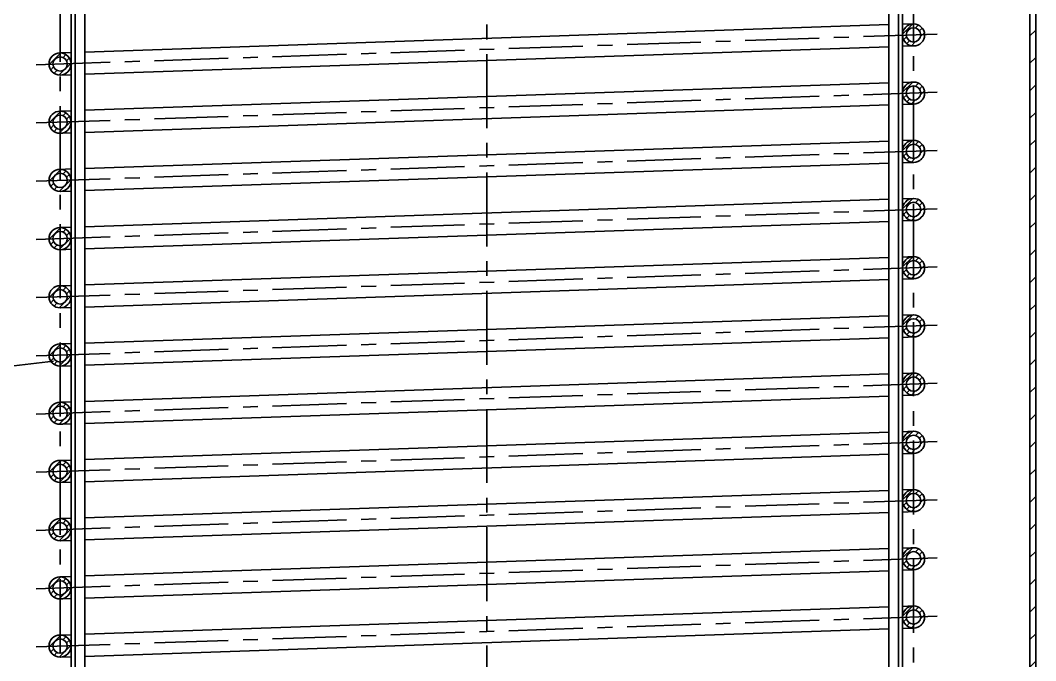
# Model space of a CAD drawing. Extents: x 104028 to 129789, y -4623 to 7992.
# Drawn here: x 113071 to 115689, y 2836 to 4486 of the extents above; entities that cross this region are included whole.
import ezdxf

# ---------------------------------------------------------------- set-up
doc = ezdxf.new("R2010")
doc.units = 0
doc.header["$LTSCALE"] = 3
doc.header["$MEASUREMENT"] = 0
doc.linetypes.add('CENTER', pattern=[50.8, 31.75, -6.35, 6.35, -6.35])
doc.layers.get('0').update_dxf_attribs({"linetype": 'CONTINUOUS'})
doc.layers.get('DEFPOINTS').update_dxf_attribs({"linetype": 'CONTINUOUS'})
doc.layers.add('LAYERAXIS', color=1, linetype='CENTER')
doc.layers.add('MAINLINE', color=3, linetype='CONTINUOUS')
doc.styles.add('HZ', font='isocp.shx', dxfattribs={"width": 0.85, "bigfont": 'hztxt.shx'})
doc.dimstyles.new('DWX', dxfattribs={"dimscale": 0, "dimtxt": 45, "dimasz": 45, "dimexe": 18, "dimexo": 0.625, "dimgap": 15, "dimtad": 1, "dimdec": 0, "dimdsep": 46, "dimtxsty": 'HZ', "dimcen": 0, "dimadec": 0, "dimazin": 0, "dimtfac": 1, "dimtdec": 0, "dimtmove": 2, "dimatfit": 3, "dimfxl": 0, "dimtolj": 1, "dimtzin": 0, "dimarcsym": 0})
pattern_1 = [(45, (-5.232, -694.904), (-8.8388348, 8.8388348), [])]
pattern_2 = [(45, (-5.232, -544.904), (-8.8388348, 8.8388348), [])]
pattern_3 = [(45, (-5.232, -394.904), (-8.8388348, 8.8388348), [])]
pattern_4 = [(45, (-5.232, -244.904), (-8.8388348, 8.8388348), [])]
pattern_5 = [(45, (-5.232, -94.904), (-8.8388348, 8.8388348), [])]
pattern_6 = [(45, (-5.232, 55.096), (-8.8388348, 8.8388348), [])]
pattern_7 = [(45, (-5.232, 205.096), (-8.8388348, 8.8388348), [])]
pattern_8 = [(45, (-5.232, 355.096), (-8.8388348, 8.8388348), [])]
pattern_9 = [(45, (-5.232, 505.096), (-8.8388348, 8.8388348), [])]
pattern_10 = [(45, (-5.232, 655.096), (-8.8388348, 8.8388348), [])]
pattern_11 = [(45, (-5.232, 805.096), (-8.8388348, 8.8388348), [])]

# ---------------------------------------------------------------- blocks, each defined once
blk = doc.blocks.new('*D53')
at = {"color": 0, "lineweight": -2}
for p, q in [((113415.9, 6867.5), (112333.6, 6867.5)), ((112351.6, 6822.5), (112351.6, 1012.8)), ((112493.9, 967.8), (112333.6, 967.8))]:
    blk.add_line(p, q, dxfattribs=at)
at = {"color": 0}
for points in [[(112344.1, 6822.5), (112359.1, 6822.5), (112351.6, 6867.5)], [(112344.1, 1012.8), (112359.1, 1012.8), (112351.6, 967.8)]]:
    blk.add_solid(points, dxfattribs=at)
at = {"layer": 'DEFPOINTS', "color": 0}
for p in [(113416.6, 6867.5), (112351.6, 967.8), (112494.5, 967.8)]:
    blk.add_point(p, dxfattribs=at)
at = {"color": 0, "insert": (112314.1, 3917.7), "char_height": 45, "attachment_point": 5, "rotation": 90, "style": 'HZ'}
blk.add_mtext('\\A1;～5900', dxfattribs=at)

msp = doc.modelspace()

# ---------------------------------------------------------------- hatches: boundary and pattern name
h = msp.add_hatch()
h.set_pattern_fill('LINE', color=256, scale=400, angle=45, style=0)
h.paths.add_polyline_path([(115688.6, 5769.7), (115673.6, 5769.7), (115673.6, 2522.7), (115688.6, 2522.7)])
h = msp.add_hatch()
h.set_pattern_fill('LINE', color=256, scale=100, angle=45, style=0)
h.set_pattern_definition(pattern_11)
h.paths.add_polyline_path([(115373.6, 4466.7), (115373.6, 4476.7, 0.414214), (115345.1, 4448.2, 0.00852), (115345.1, 4447.2), (115355.1, 4447.5, -0.00852), (115355.1, 4448.2, -0.414214)])
h.paths.add_polyline_path([(115373.6, 4476.7), (115373.6, 4466.7, -0.404267), (115392.1, 4448.8), (115402.1, 4449.1, 0.404267)])
h.paths.add_polyline_path([(115402.1, 4448.2, 0.00852), (115402.1, 4449.1), (115392.1, 4448.8, -0.00852), (115392.1, 4448.2, -0.414214), (115373.6, 4429.7), (115373.6, 4419.7, 0.414214)])
h.paths.add_polyline_path([(115355.1, 4447.5), (115345.1, 4447.2, 0.404267), (115373.6, 4419.7), (115373.6, 4429.7, -0.404267)])
h = msp.add_hatch()
h.set_pattern_fill('LINE', color=256, scale=100, angle=45, style=0)
h.set_pattern_definition(pattern_11)
h.paths.add_polyline_path([(113173.6, 4401.7, 0.414214), (113145.1, 4373.2, 0.00852), (113145.1, 4372.2), (113155.1, 4372.5, -0.00852), (113155.1, 4373.2, -0.414214), (113173.6, 4391.7)])
h.paths.add_polyline_path([(113173.6, 4401.7), (113173.6, 4391.7, -0.404267), (113192.1, 4373.8), (113202.1, 4374.1, 0.404267)])
h.paths.add_polyline_path([(113202.1, 4373.2, 0.00852), (113202.1, 4374.1), (113192.1, 4373.8, -0.00852), (113192.1, 4373.2, -0.414214), (113173.6, 4354.7), (113173.6, 4344.7, 0.414214)])
h.paths.add_polyline_path([(113173.6, 4354.7, -0.404267), (113155.1, 4372.5), (113145.1, 4372.2, 0.404267), (113173.6, 4344.7)])
h = msp.add_hatch()
h.set_pattern_fill('LINE', color=256, scale=100, angle=45, style=0)
h.set_pattern_definition(pattern_10)
h.paths.add_polyline_path([(115373.6, 4316.7), (115373.6, 4326.7, 0.414214), (115345.1, 4298.2, 0.00852), (115345.1, 4297.2), (115355.1, 4297.5, -0.00852), (115355.1, 4298.2, -0.414214)])
h.paths.add_polyline_path([(115373.6, 4326.7), (115373.6, 4316.7, -0.404267), (115392.1, 4298.8), (115402.1, 4299.1, 0.404267)])
h.paths.add_polyline_path([(115402.1, 4298.2, 0.00852), (115402.1, 4299.1), (115392.1, 4298.8, -0.00852), (115392.1, 4298.2, -0.414214), (115373.6, 4279.7), (115373.6, 4269.7, 0.414214)])
h.paths.add_polyline_path([(115355.1, 4297.5), (115345.1, 4297.2, 0.404267), (115373.6, 4269.7), (115373.6, 4279.7, -0.404267)])
h = msp.add_hatch()
h.set_pattern_fill('LINE', color=256, scale=100, angle=45, style=0)
h.set_pattern_definition(pattern_10)
h.paths.add_polyline_path([(113173.6, 4251.7, 0.414214), (113145.1, 4223.2, 0.00852), (113145.1, 4222.2), (113155.1, 4222.5, -0.00852), (113155.1, 4223.2, -0.414214), (113173.6, 4241.7)])
h.paths.add_polyline_path([(113173.6, 4251.7), (113173.6, 4241.7, -0.404267), (113192.1, 4223.8), (113202.1, 4224.1, 0.404267)])
h.paths.add_polyline_path([(113202.1, 4223.2, 0.00852), (113202.1, 4224.1), (113192.1, 4223.8, -0.00852), (113192.1, 4223.2, -0.414214), (113173.6, 4204.7), (113173.6, 4194.7, 0.414214)])
h.paths.add_polyline_path([(113173.6, 4204.7, -0.404267), (113155.1, 4222.5), (113145.1, 4222.2, 0.404267), (113173.6, 4194.7)])
h = msp.add_hatch()
h.set_pattern_fill('LINE', color=256, scale=100, angle=45, style=0)
h.set_pattern_definition(pattern_9)
h.paths.add_polyline_path([(115373.6, 4166.7), (115373.6, 4176.7, 0.414214), (115345.1, 4148.2, 0.00852), (115345.1, 4147.2), (115355.1, 4147.5, -0.00852), (115355.1, 4148.2, -0.414214)])
h.paths.add_polyline_path([(115373.6, 4176.7), (115373.6, 4166.7, -0.404267), (115392.1, 4148.8), (115402.1, 4149.1, 0.404267)])
h.paths.add_polyline_path([(115402.1, 4148.2, 0.00852), (115402.1, 4149.1), (115392.1, 4148.8, -0.00852), (115392.1, 4148.2, -0.414214), (115373.6, 4129.7), (115373.6, 4119.7, 0.414214)])
h.paths.add_polyline_path([(115355.1, 4147.5), (115345.1, 4147.2, 0.404267), (115373.6, 4119.7), (115373.6, 4129.7, -0.404267)])
h = msp.add_hatch()
h.set_pattern_fill('LINE', color=256, scale=100, angle=45, style=0)
h.set_pattern_definition(pattern_9)
h.paths.add_polyline_path([(113173.6, 4101.7, 0.414214), (113145.1, 4073.2, 0.00852), (113145.1, 4072.2), (113155.1, 4072.5, -0.00852), (113155.1, 4073.2, -0.414214), (113173.6, 4091.7)])
h.paths.add_polyline_path([(113173.6, 4101.7), (113173.6, 4091.7, -0.404267), (113192.1, 4073.8), (113202.1, 4074.1, 0.404267)])
h.paths.add_polyline_path([(113202.1, 4073.2, 0.00852), (113202.1, 4074.1), (113192.1, 4073.8, -0.00852), (113192.1, 4073.2, -0.414214), (113173.6, 4054.7), (113173.6, 4044.7, 0.414214)])
h.paths.add_polyline_path([(113173.6, 4054.7, -0.404267), (113155.1, 4072.5), (113145.1, 4072.2, 0.404267), (113173.6, 4044.7)])
h = msp.add_hatch()
h.set_pattern_fill('LINE', color=256, scale=100, angle=45, style=0)
h.set_pattern_definition(pattern_8)
h.paths.add_polyline_path([(115373.6, 4016.7), (115373.6, 4026.7, 0.414214), (115345.1, 3998.2, 0.00852), (115345.1, 3997.2), (115355.1, 3997.5, -0.00852), (115355.1, 3998.2, -0.414214)])
h.paths.add_polyline_path([(115373.6, 4026.7), (115373.6, 4016.7, -0.404267), (115392.1, 3998.8), (115402.1, 3999.1, 0.404267)])
h.paths.add_polyline_path([(115402.1, 3998.2, 0.00852), (115402.1, 3999.1), (115392.1, 3998.8, -0.00852), (115392.1, 3998.2, -0.414214), (115373.6, 3979.7), (115373.6, 3969.7, 0.414214)])
h.paths.add_polyline_path([(115355.1, 3997.5), (115345.1, 3997.2, 0.404267), (115373.6, 3969.7), (115373.6, 3979.7, -0.404267)])
h = msp.add_hatch()
h.set_pattern_fill('LINE', color=256, scale=100, angle=45, style=0)
h.set_pattern_definition(pattern_8)
h.paths.add_polyline_path([(113173.6, 3951.7, 0.414214), (113145.1, 3923.2, 0.00852), (113145.1, 3922.2), (113155.1, 3922.5, -0.00852), (113155.1, 3923.2, -0.414214), (113173.6, 3941.7)])
h.paths.add_polyline_path([(113173.6, 3951.7), (113173.6, 3941.7, -0.404267), (113192.1, 3923.8), (113202.1, 3924.1, 0.404267)])
h.paths.add_polyline_path([(113202.1, 3923.2, 0.00852), (113202.1, 3924.1), (113192.1, 3923.8, -0.00852), (113192.1, 3923.2, -0.414214), (113173.6, 3904.7), (113173.6, 3894.7, 0.414214)])
h.paths.add_polyline_path([(113173.6, 3904.7, -0.404267), (113155.1, 3922.5), (113145.1, 3922.2, 0.404267), (113173.6, 3894.7)])
h = msp.add_hatch()
h.set_pattern_fill('LINE', color=256, scale=100, angle=45, style=0)
h.set_pattern_definition(pattern_7)
h.paths.add_polyline_path([(115373.6, 3866.7), (115373.6, 3876.7, 0.414214), (115345.1, 3848.2, 0.00852), (115345.1, 3847.2), (115355.1, 3847.5, -0.00852), (115355.1, 3848.2, -0.414214)])
h.paths.add_polyline_path([(115373.6, 3876.7), (115373.6, 3866.7, -0.404267), (115392.1, 3848.8), (115402.1, 3849.1, 0.404267)])
h.paths.add_polyline_path([(115402.1, 3848.2, 0.00852), (115402.1, 3849.1), (115392.1, 3848.8, -0.00852), (115392.1, 3848.2, -0.414214), (115373.6, 3829.7), (115373.6, 3819.7, 0.414214)])
h.paths.add_polyline_path([(115355.1, 3847.5), (115345.1, 3847.2, 0.404267), (115373.6, 3819.7), (115373.6, 3829.7, -0.404267)])
h = msp.add_hatch()
h.set_pattern_fill('LINE', color=256, scale=100, angle=45, style=0)
h.set_pattern_definition(pattern_7)
h.paths.add_polyline_path([(113173.6, 3801.7, 0.414214), (113145.1, 3773.2, 0.00852), (113145.1, 3772.2), (113155.1, 3772.5, -0.00852), (113155.1, 3773.2, -0.414214), (113173.6, 3791.7)])
h.paths.add_polyline_path([(113173.6, 3801.7), (113173.6, 3791.7, -0.404267), (113192.1, 3773.8), (113202.1, 3774.1, 0.404267)])
h.paths.add_polyline_path([(113202.1, 3773.2, 0.00852), (113202.1, 3774.1), (113192.1, 3773.8, -0.00852), (113192.1, 3773.2, -0.414214), (113173.6, 3754.7), (113173.6, 3744.7, 0.414214)])
h.paths.add_polyline_path([(113173.6, 3754.7, -0.404267), (113155.1, 3772.5), (113145.1, 3772.2, 0.404267), (113173.6, 3744.7)])
h = msp.add_hatch()
h.set_pattern_fill('LINE', color=256, scale=100, angle=45, style=0)
h.set_pattern_definition(pattern_6)
h.paths.add_polyline_path([(115373.6, 3716.7), (115373.6, 3726.7, 0.414214), (115345.1, 3698.2, 0.00852), (115345.1, 3697.2), (115355.1, 3697.5, -0.00852), (115355.1, 3698.2, -0.414214)])
h.paths.add_polyline_path([(115373.6, 3726.7), (115373.6, 3716.7, -0.404267), (115392.1, 3698.8), (115402.1, 3699.1, 0.404267)])
h.paths.add_polyline_path([(115402.1, 3698.2, 0.00852), (115402.1, 3699.1), (115392.1, 3698.8, -0.00852), (115392.1, 3698.2, -0.414214), (115373.6, 3679.7), (115373.6, 3669.7, 0.414214)])
h.paths.add_polyline_path([(115355.1, 3697.5), (115345.1, 3697.2, 0.404267), (115373.6, 3669.7), (115373.6, 3679.7, -0.404267)])
h = msp.add_hatch()
h.set_pattern_fill('LINE', color=256, scale=100, angle=45, style=0)
h.set_pattern_definition(pattern_6)
h.paths.add_polyline_path([(113173.6, 3651.7, 0.414214), (113145.1, 3623.2, 0.00852), (113145.1, 3622.2), (113155.1, 3622.5, -0.00852), (113155.1, 3623.2, -0.414214), (113173.6, 3641.7)])
h.paths.add_polyline_path([(113173.6, 3651.7), (113173.6, 3641.7, -0.404267), (113192.1, 3623.8), (113202.1, 3624.1, 0.404267)])
h.paths.add_polyline_path([(113202.1, 3623.2, 0.00852), (113202.1, 3624.1), (113192.1, 3623.8, -0.00852), (113192.1, 3623.2, -0.414214), (113173.6, 3604.7), (113173.6, 3594.7, 0.414214)])
h.paths.add_polyline_path([(113173.6, 3604.7, -0.404267), (113155.1, 3622.5), (113145.1, 3622.2, 0.404267), (113173.6, 3594.7)])
h = msp.add_hatch()
h.set_pattern_fill('LINE', color=256, scale=100, angle=45, style=0)
h.set_pattern_definition(pattern_5)
h.paths.add_polyline_path([(115373.6, 3566.7), (115373.6, 3576.7, 0.414214), (115345.1, 3548.2, 0.00852), (115345.1, 3547.2), (115355.1, 3547.5, -0.00852), (115355.1, 3548.2, -0.414214)])
h.paths.add_polyline_path([(115373.6, 3576.7), (115373.6, 3566.7, -0.404267), (115392.1, 3548.8), (115402.1, 3549.1, 0.404267)])
h.paths.add_polyline_path([(115402.1, 3548.2, 0.00852), (115402.1, 3549.1), (115392.1, 3548.8, -0.00852), (115392.1, 3548.2, -0.414214), (115373.6, 3529.7), (115373.6, 3519.7, 0.414214)])
h.paths.add_polyline_path([(115355.1, 3547.5), (115345.1, 3547.2, 0.404267), (115373.6, 3519.7), (115373.6, 3529.7, -0.404267)])
h = msp.add_hatch()
h.set_pattern_fill('LINE', color=256, scale=100, angle=45, style=0)
h.set_pattern_definition(pattern_5)
h.paths.add_polyline_path([(113173.6, 3501.7, 0.414214), (113145.1, 3473.2, 0.00852), (113145.1, 3472.2), (113155.1, 3472.5, -0.00852), (113155.1, 3473.2, -0.414214), (113173.6, 3491.7)])
h.paths.add_polyline_path([(113173.6, 3501.7), (113173.6, 3491.7, -0.404267), (113192.1, 3473.8), (113202.1, 3474.1, 0.404267)])
h.paths.add_polyline_path([(113202.1, 3473.2, 0.00852), (113202.1, 3474.1), (113192.1, 3473.8, -0.00852), (113192.1, 3473.2, -0.414214), (113173.6, 3454.7), (113173.6, 3444.7, 0.414214)])
h.paths.add_polyline_path([(113173.6, 3454.7, -0.404267), (113155.1, 3472.5), (113145.1, 3472.2, 0.404267), (113173.6, 3444.7)])
h = msp.add_hatch()
h.set_pattern_fill('LINE', color=256, scale=100, angle=45, style=0)
h.set_pattern_definition(pattern_4)
h.paths.add_polyline_path([(115373.6, 3416.7), (115373.6, 3426.7, 0.414214), (115345.1, 3398.2, 0.00852), (115345.1, 3397.2), (115355.1, 3397.5, -0.00852), (115355.1, 3398.2, -0.414214)])
h.paths.add_polyline_path([(115373.6, 3426.7), (115373.6, 3416.7, -0.404267), (115392.1, 3398.8), (115402.1, 3399.1, 0.404267)])
h.paths.add_polyline_path([(115402.1, 3398.2, 0.00852), (115402.1, 3399.1), (115392.1, 3398.8, -0.00852), (115392.1, 3398.2, -0.414214), (115373.6, 3379.7), (115373.6, 3369.7, 0.414214)])
h.paths.add_polyline_path([(115355.1, 3397.5), (115345.1, 3397.2, 0.404267), (115373.6, 3369.7), (115373.6, 3379.7, -0.404267)])
h = msp.add_hatch()
h.set_pattern_fill('LINE', color=256, scale=100, angle=45, style=0)
h.set_pattern_definition(pattern_4)
h.paths.add_polyline_path([(113173.6, 3351.7, 0.414214), (113145.1, 3323.2, 0.00852), (113145.1, 3322.2), (113155.1, 3322.5, -0.00852), (113155.1, 3323.2, -0.414214), (113173.6, 3341.7)])
h.paths.add_polyline_path([(113173.6, 3351.7), (113173.6, 3341.7, -0.404267), (113192.1, 3323.8), (113202.1, 3324.1, 0.404267)])
h.paths.add_polyline_path([(113202.1, 3323.2, 0.00852), (113202.1, 3324.1), (113192.1, 3323.8, -0.00852), (113192.1, 3323.2, -0.414214), (113173.6, 3304.7), (113173.6, 3294.7, 0.414214)])
h.paths.add_polyline_path([(113173.6, 3304.7, -0.404267), (113155.1, 3322.5), (113145.1, 3322.2, 0.404267), (113173.6, 3294.7)])
h = msp.add_hatch()
h.set_pattern_fill('LINE', color=256, scale=100, angle=45, style=0)
h.set_pattern_definition(pattern_3)
h.paths.add_polyline_path([(115373.6, 3266.7), (115373.6, 3276.7, 0.414214), (115345.1, 3248.2, 0.00852), (115345.1, 3247.2), (115355.1, 3247.5, -0.00852), (115355.1, 3248.2, -0.414214)])
h.paths.add_polyline_path([(115373.6, 3276.7), (115373.6, 3266.7, -0.404267), (115392.1, 3248.8), (115402.1, 3249.1, 0.404267)])
h.paths.add_polyline_path([(115402.1, 3248.2, 0.00852), (115402.1, 3249.1), (115392.1, 3248.8, -0.00852), (115392.1, 3248.2, -0.414214), (115373.6, 3229.7), (115373.6, 3219.7, 0.414214)])
h.paths.add_polyline_path([(115355.1, 3247.5), (115345.1, 3247.2, 0.404267), (115373.6, 3219.7), (115373.6, 3229.7, -0.404267)])
h = msp.add_hatch()
h.set_pattern_fill('LINE', color=256, scale=100, angle=45, style=0)
h.set_pattern_definition(pattern_3)
h.paths.add_polyline_path([(113173.6, 3201.7, 0.414214), (113145.1, 3173.2, 0.00852), (113145.1, 3172.2), (113155.1, 3172.5, -0.00852), (113155.1, 3173.2, -0.414214), (113173.6, 3191.7)])
h.paths.add_polyline_path([(113173.6, 3201.7), (113173.6, 3191.7, -0.404267), (113192.1, 3173.8), (113202.1, 3174.1, 0.404267)])
h.paths.add_polyline_path([(113202.1, 3173.2, 0.00852), (113202.1, 3174.1), (113192.1, 3173.8, -0.00852), (113192.1, 3173.2, -0.414214), (113173.6, 3154.7), (113173.6, 3144.7, 0.414214)])
h.paths.add_polyline_path([(113173.6, 3154.7, -0.404267), (113155.1, 3172.5), (113145.1, 3172.2, 0.404267), (113173.6, 3144.7)])
h = msp.add_hatch()
h.set_pattern_fill('LINE', color=256, scale=100, angle=45, style=0)
h.set_pattern_definition(pattern_2)
h.paths.add_polyline_path([(115373.6, 3116.7), (115373.6, 3126.7, 0.414214), (115345.1, 3098.2, 0.00852), (115345.1, 3097.2), (115355.1, 3097.5, -0.00852), (115355.1, 3098.2, -0.414214)])
h.paths.add_polyline_path([(115373.6, 3126.7), (115373.6, 3116.7, -0.404267), (115392.1, 3098.8), (115402.1, 3099.1, 0.404267)])
h.paths.add_polyline_path([(115402.1, 3098.2, 0.00852), (115402.1, 3099.1), (115392.1, 3098.8, -0.00852), (115392.1, 3098.2, -0.414214), (115373.6, 3079.7), (115373.6, 3069.7, 0.414214)])
h.paths.add_polyline_path([(115355.1, 3097.5), (115345.1, 3097.2, 0.404267), (115373.6, 3069.7), (115373.6, 3079.7, -0.404267)])
h = msp.add_hatch()
h.set_pattern_fill('LINE', color=256, scale=100, angle=45, style=0)
h.set_pattern_definition(pattern_2)
h.paths.add_polyline_path([(113173.6, 3051.7, 0.414214), (113145.1, 3023.2, 0.00852), (113145.1, 3022.2), (113155.1, 3022.5, -0.00852), (113155.1, 3023.2, -0.414214), (113173.6, 3041.7)])
h.paths.add_polyline_path([(113173.6, 3051.7), (113173.6, 3041.7, -0.404267), (113192.1, 3023.8), (113202.1, 3024.1, 0.404267)])
h.paths.add_polyline_path([(113202.1, 3023.2, 0.00852), (113202.1, 3024.1), (113192.1, 3023.8, -0.00852), (113192.1, 3023.2, -0.414214), (113173.6, 3004.7), (113173.6, 2994.7, 0.414214)])
h.paths.add_polyline_path([(113173.6, 3004.7, -0.404267), (113155.1, 3022.5), (113145.1, 3022.2, 0.404267), (113173.6, 2994.7)])
h = msp.add_hatch()
h.set_pattern_fill('LINE', color=256, scale=100, angle=45, style=0)
h.set_pattern_definition(pattern_1)
h.paths.add_polyline_path([(115373.6, 2966.7), (115373.6, 2976.7, 0.414214), (115345.1, 2948.2, 0.00852), (115345.1, 2947.2), (115355.1, 2947.5, -0.00852), (115355.1, 2948.2, -0.414214)])
h.paths.add_polyline_path([(115373.6, 2976.7), (115373.6, 2966.7, -0.404267), (115392.1, 2948.8), (115402.1, 2949.1, 0.404267)])
h.paths.add_polyline_path([(115402.1, 2948.2, 0.00852), (115402.1, 2949.1), (115392.1, 2948.8, -0.00852), (115392.1, 2948.2, -0.414214), (115373.6, 2929.7), (115373.6, 2919.7, 0.414214)])
h.paths.add_polyline_path([(115355.1, 2947.5), (115345.1, 2947.2, 0.404267), (115373.6, 2919.7), (115373.6, 2929.7, -0.404267)])
h = msp.add_hatch()
h.set_pattern_fill('LINE', color=256, scale=100, angle=45, style=0)
h.set_pattern_definition(pattern_1)
h.paths.add_polyline_path([(113173.6, 2901.7, 0.414214), (113145.1, 2873.2, 0.00852), (113145.1, 2872.2), (113155.1, 2872.5, -0.00852), (113155.1, 2873.2, -0.414214), (113173.6, 2891.7)])
h.paths.add_polyline_path([(113173.6, 2901.7), (113173.6, 2891.7, -0.404267), (113192.1, 2873.8), (113202.1, 2874.1, 0.404267)])
h.paths.add_polyline_path([(113202.1, 2873.2, 0.00852), (113202.1, 2874.1), (113192.1, 2873.8, -0.00852), (113192.1, 2873.2, -0.414214), (113173.6, 2854.7), (113173.6, 2844.7, 0.414214)])
h.paths.add_polyline_path([(113173.6, 2854.7, -0.404267), (113155.1, 2872.5), (113145.1, 2872.2, 0.404267), (113173.6, 2844.7)])

# ---------------------------------------------------------------- linework, layer by layer
msp.add_line((112224.5, 3498.6), (113156.5, 3607.1))
at = {"layer": 'LAYERAXIS', "ltscale": 2}
for p, q in [((114273.6, 5922.5), (114273.6, 1527.3)), ((115373.6, 5841.2), (115373.6, 2117)), ((113173.6, 5788.8), (113173.6, 2093.5)), ((113112.2, 4371.1), (115443.5, 4450.6)), ((113112.2, 4221.1), (115443.5, 4300.6)), ((113112.2, 4071.1), (115443.5, 4150.6)), ((113112.2, 3921.1), (115443.5, 4000.6)), ((113112.2, 3771.1), (115443.5, 3850.6)), ((113112.2, 3621.1), (115443.5, 3700.6)), ((113112.2, 3471.1), (115443.5, 3550.6)), ((113112.2, 3321.1), (115443.5, 3400.6)), ((113112.2, 3171.1), (115443.5, 3250.6)), ((113112.2, 3021.1), (115443.5, 3100.6)), ((113112.2, 2871.1), (115443.5, 2950.6))]:
    msp.add_line(p, q, dxfattribs=at)
at = {"layer": 'MAINLINE'}
for p, q in [((113202.1, 5847.2), (113202.1, 1999.6)), ((113212.1, 5847.2), (113212.1, 1993.7)), ((113237.1, 5847.2), (113237.1, 1979.3)), ((115310.1, 5847.2), (115310.1, 1979.3)), ((115335.1, 5847.2), (115335.1, 1993.7)), ((115345.1, 5847.2), (115345.1, 1999.6)), ((115673.6, 5769.7), (115673.6, 2432.7)), ((115688.6, 5769.7), (115688.6, 2432.7)), ((115345.1, 4475.7), (115372.6, 4476.7)), ((113237.1, 4403.9), (115310.1, 4474.5)), ((113172.6, 4401.7), (113202.1, 4402.7)), ((113237.1, 4346.8), (115310.1, 4417.5)), ((115345.1, 4418.7), (115374.6, 4419.7)), ((113174.6, 4344.7), (113202.1, 4345.6)), ((113237.1, 4253.9), (115310.1, 4324.5)), ((115345.1, 4325.7), (115372.6, 4326.7)), ((113237.1, 4196.8), (115310.1, 4267.5)), ((115345.1, 4268.7), (115374.6, 4269.7)), ((113172.6, 4251.7), (113202.1, 4252.7)), ((113174.6, 4194.7), (113202.1, 4195.6)), ((113237.1, 4103.9), (115310.1, 4174.5)), ((115345.1, 4175.7), (115372.6, 4176.7)), ((113237.1, 4046.8), (115310.1, 4117.5)), ((115345.1, 4118.7), (115374.6, 4119.7)), ((113172.6, 4101.7), (113202.1, 4102.7)), ((113174.6, 4044.7), (113202.1, 4045.6)), ((113237.1, 3953.9), (115310.1, 4024.5)), ((115345.1, 4025.7), (115372.6, 4026.7)), ((113237.1, 3896.8), (115310.1, 3967.5)), ((115345.1, 3968.7), (115374.6, 3969.7)), ((113172.6, 3951.7), (113202.1, 3952.7)), ((113174.6, 3894.7), (113202.1, 3895.6)), ((113237.1, 3803.9), (115310.1, 3874.5)), ((115345.1, 3875.7), (115372.6, 3876.7)), ((113172.6, 3801.7), (113202.1, 3802.7)), ((113237.1, 3746.8), (115310.1, 3817.5)), ((115345.1, 3818.7), (115374.6, 3819.7)), ((113174.6, 3744.7), (113202.1, 3745.6)), ((113237.1, 3653.9), (115310.1, 3724.5)), ((115345.1, 3725.7), (115372.6, 3726.7)), ((113237.1, 3596.8), (115310.1, 3667.5)), ((115345.1, 3668.7), (115374.6, 3669.7)), ((113172.6, 3651.7), (113202.1, 3652.7)), ((113174.6, 3594.7), (113202.1, 3595.6)), ((113237.1, 3503.9), (115310.1, 3574.5)), ((115345.1, 3575.7), (115372.6, 3576.7)), ((113237.1, 3446.8), (115310.1, 3517.5)), ((115345.1, 3518.7), (115374.6, 3519.7)), ((113172.6, 3501.7), (113202.1, 3502.7)), ((113174.6, 3444.7), (113202.1, 3445.6)), ((113237.1, 3353.9), (115310.1, 3424.5)), ((115345.1, 3425.7), (115372.6, 3426.7)), ((113172.6, 3351.7), (113202.1, 3352.7)), ((113237.1, 3296.8), (115310.1, 3367.5)), ((115345.1, 3368.7), (115374.6, 3369.7)), ((113174.6, 3294.7), (113202.1, 3295.6)), ((113237.1, 3203.9), (115310.1, 3274.5)), ((115345.1, 3275.7), (115372.6, 3276.7)), ((113172.6, 3201.7), (113202.1, 3202.7)), ((113237.1, 3146.8), (115310.1, 3217.5)), ((115345.1, 3218.7), (115374.6, 3219.7)), ((113174.6, 3144.7), (113202.1, 3145.6)), ((113237.1, 3053.9), (115310.1, 3124.5)), ((115345.1, 3125.7), (115372.6, 3126.7)), ((113237.1, 2996.8), (115310.1, 3067.5)), ((115345.1, 3068.7), (115374.6, 3069.7)), ((113172.6, 3051.7), (113202.1, 3052.7)), ((113174.6, 2994.7), (113202.1, 2995.6)), ((113237.1, 2903.9), (115310.1, 2974.5)), ((115345.1, 2975.7), (115372.6, 2976.7)), ((113237.1, 2846.8), (115310.1, 2917.5)), ((115345.1, 2918.7), (115374.6, 2919.7)), ((113172.6, 2901.7), (113202.1, 2902.7)), ((113174.6, 2844.7), (113202.1, 2845.6))]:
    msp.add_line(p, q, dxfattribs=at)
for centre, radius in [((115373.6, 4448.2), 28.5), ((115373.6, 4448.2), 18.5), ((113173.6, 4373.2), 28.5), ((113173.6, 4373.2), 18.5), ((115373.6, 4298.2), 28.5), ((115373.6, 4298.2), 18.5), ((113173.6, 4223.2), 28.5), ((113173.6, 4223.2), 18.5), ((115373.6, 4148.2), 28.5), ((115373.6, 4148.2), 18.5), ((113173.6, 4073.2), 28.5), ((113173.6, 4073.2), 18.5), ((115373.6, 3998.2), 28.5), ((115373.6, 3998.2), 18.5), ((113173.6, 3923.2), 28.5), ((113173.6, 3923.2), 18.5), ((115373.6, 3848.2), 28.5), ((115373.6, 3848.2), 18.5), ((113173.6, 3773.2), 28.5), ((113173.6, 3773.2), 18.5), ((115373.6, 3698.2), 28.5), ((115373.6, 3698.2), 18.5), ((113173.6, 3623.2), 28.5), ((113173.6, 3623.2), 18.5), ((115373.6, 3548.2), 28.5), ((115373.6, 3548.2), 18.5), ((113173.6, 3473.2), 28.5), ((113173.6, 3473.2), 18.5), ((115373.6, 3398.2), 28.5), ((115373.6, 3398.2), 18.5), ((113173.6, 3323.2), 28.5), ((113173.6, 3323.2), 18.5), ((115373.6, 3248.2), 28.5), ((115373.6, 3248.2), 18.5), ((113173.6, 3173.2), 28.5), ((113173.6, 3173.2), 18.5), ((115373.6, 3098.2), 28.5), ((115373.6, 3098.2), 18.5), ((113173.6, 3023.2), 28.5), ((113173.6, 3023.2), 18.5), ((115373.6, 2948.2), 28.5), ((115373.6, 2948.2), 18.5), ((113173.6, 2873.2), 28.5), ((113173.6, 2873.2), 18.5)]:
    msp.add_circle(centre, radius, dxfattribs=at)

# ---------------------------------------------------------------- dimensions: what is measured, and where the dimension line sits
dim = msp.add_linear_dim(base=(112351.6, 967.8), p1=(113416.6, 6867.5), p2=(112494.5, 967.8), angle=90, text='～<>', dimstyle='DWX', override={"dimscale": 1})
dim.commit()
dim.dimension.update_dxf_attribs({"geometry": '*D53', "text_midpoint": (112314.1, 3917.7)})

doc.saveas('drawing.dxf')
